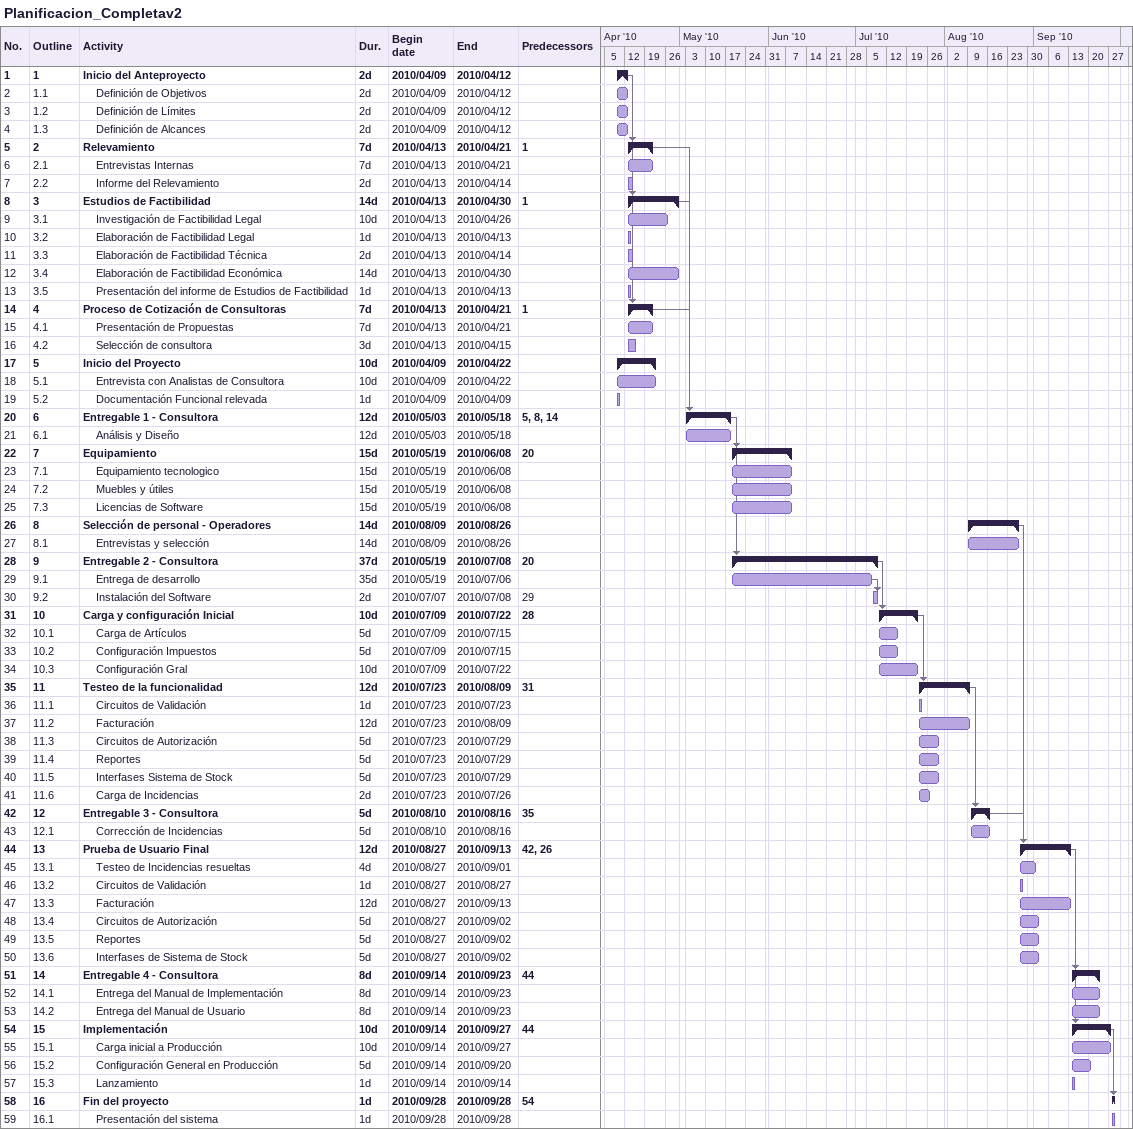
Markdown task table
Planificacion_Completav2

| ID | WBS | Task | Duration | Start | Finish | Predecessors |
|---|---|---|---|---|---|---|
| 1 | 1 | **Inicio del Anteproyecto** | 2d | 2010-04-09 | 2010-04-12 |  |
| 2 | 1.1 | Definición de Objetivos | 2d | 2010-04-09 | 2010-04-12 |  |
| 3 | 1.2 | Definición de Límites | 2d | 2010-04-09 | 2010-04-12 |  |
| 4 | 1.3 | Definición de Alcances | 2d | 2010-04-09 | 2010-04-12 |  |
| 5 | 2 | **Relevamiento** | 7d | 2010-04-13 | 2010-04-21 | 1 |
| 6 | 2.1 | Entrevistas Internas | 7d | 2010-04-13 | 2010-04-21 |  |
| 7 | 2.2 | Informe del Relevamiento | 2d | 2010-04-13 | 2010-04-14 |  |
| 8 | 3 | **Estudios de Factibilidad** | 14d | 2010-04-13 | 2010-04-30 | 1 |
| 9 | 3.1 | Investigación de Factibilidad Legal | 10d | 2010-04-13 | 2010-04-26 |  |
| 10 | 3.2 | Elaboración de Factibilidad Legal | 1d | 2010-04-13 | 2010-04-13 |  |
| 11 | 3.3 | Elaboración de Factibilidad Técnica | 2d | 2010-04-13 | 2010-04-14 |  |
| 12 | 3.4 | Elaboración de Factibilidad Económica | 14d | 2010-04-13 | 2010-04-30 |  |
| 13 | 3.5 | Presentación del informe de Estudios de Factibilidad | 1d | 2010-04-13 | 2010-04-13 |  |
| 14 | 4 | **Proceso de Cotización de Consultoras** | 7d | 2010-04-13 | 2010-04-21 | 1 |
| 15 | 4.1 | Presentación de Propuestas | 7d | 2010-04-13 | 2010-04-21 |  |
| 16 | 4.2 | Selección de consultora | 3d | 2010-04-13 | 2010-04-15 |  |
| 17 | 5 | **Inicio del Proyecto** | 10d | 2010-04-09 | 2010-04-22 |  |
| 18 | 5.1 | Entrevista con Analistas de Consultora | 10d | 2010-04-09 | 2010-04-22 |  |
| 19 | 5.2 | Documentación Funcional relevada | 1d | 2010-04-09 | 2010-04-09 |  |
| 20 | 6 | **Entregable 1 - Consultora** | 12d | 2010-05-03 | 2010-05-18 | 5, 8, 14 |
| 21 | 6.1 | Análisis y Diseño | 12d | 2010-05-03 | 2010-05-18 |  |
| 22 | 7 | **Equipamiento** | 15d | 2010-05-19 | 2010-06-08 | 20 |
| 23 | 7.1 | Equipamiento tecnologico | 15d | 2010-05-19 | 2010-06-08 |  |
| 24 | 7.2 | Muebles y útiles | 15d | 2010-05-19 | 2010-06-08 |  |
| 25 | 7.3 | Licencias de Software | 15d | 2010-05-19 | 2010-06-08 |  |
| 26 | 8 | **Selección de personal - Operadores** | 14d | 2010-08-09 | 2010-08-26 |  |
| 27 | 8.1 | Entrevistas y selección | 14d | 2010-08-09 | 2010-08-26 |  |
| 28 | 9 | **Entregable 2 - Consultora** | 37d | 2010-05-19 | 2010-07-08 | 20 |
| 29 | 9.1 | Entrega de desarrollo | 35d | 2010-05-19 | 2010-07-06 |  |
| 30 | 9.2 | Instalación del Software | 2d | 2010-07-07 | 2010-07-08 | 29 |
| 31 | 10 | **Carga y configuración Inicial** | 10d | 2010-07-09 | 2010-07-22 | 28 |
| 32 | 10.1 | Carga de Artículos | 5d | 2010-07-09 | 2010-07-15 |  |
| 33 | 10.2 | Configuración Impuestos | 5d | 2010-07-09 | 2010-07-15 |  |
| 34 | 10.3 | Configuración Gral | 10d | 2010-07-09 | 2010-07-22 |  |
| 35 | 11 | **Testeo de la funcionalidad** | 12d | 2010-07-23 | 2010-08-09 | 31 |
| 36 | 11.1 | Circuitos de Validación | 1d | 2010-07-23 | 2010-07-23 |  |
| 37 | 11.2 | Facturación | 12d | 2010-07-23 | 2010-08-09 |  |
| 38 | 11.3 | Circuitos de Autorización | 5d | 2010-07-23 | 2010-07-29 |  |
| 39 | 11.4 | Reportes | 5d | 2010-07-23 | 2010-07-29 |  |
| 40 | 11.5 | Interfases Sistema de Stock | 5d | 2010-07-23 | 2010-07-29 |  |
| 41 | 11.6 | Carga de Incidencias | 2d | 2010-07-23 | 2010-07-26 |  |
| 42 | 12 | **Entregable 3 - Consultora** | 5d | 2010-08-10 | 2010-08-16 | 35 |
| 43 | 12.1 | Corrección de Incidencias | 5d | 2010-08-10 | 2010-08-16 |  |
| 44 | 13 | **Prueba de Usuario Final** | 12d | 2010-08-27 | 2010-09-13 | 42, 26 |
| 45 | 13.1 | Testeo de Incidencias resueltas | 4d | 2010-08-27 | 2010-09-01 |  |
| 46 | 13.2 | Circuitos de Validación | 1d | 2010-08-27 | 2010-08-27 |  |
| 47 | 13.3 | Facturación | 12d | 2010-08-27 | 2010-09-13 |  |
| 48 | 13.4 | Circuitos de Autorización | 5d | 2010-08-27 | 2010-09-02 |  |
| 49 | 13.5 | Reportes | 5d | 2010-08-27 | 2010-09-02 |  |
| 50 | 13.6 | Interfases de Sistema de Stock | 5d | 2010-08-27 | 2010-09-02 |  |
| 51 | 14 | **Entregable 4 - Consultora** | 8d | 2010-09-14 | 2010-09-23 | 44 |
| 52 | 14.1 | Entrega del Manual de Implementación | 8d | 2010-09-14 | 2010-09-23 |  |
| 53 | 14.2 | Entrega del Manual de Usuario | 8d | 2010-09-14 | 2010-09-23 |  |
| 54 | 15 | **Implementación** | 10d | 2010-09-14 | 2010-09-27 | 44 |
| 55 | 15.1 | Carga inicial a Producción | 10d | 2010-09-14 | 2010-09-27 |  |
| 56 | 15.2 | Configuración General en Producción | 5d | 2010-09-14 | 2010-09-20 |  |
| 57 | 15.3 | Lanzamiento | 1d | 2010-09-14 | 2010-09-14 |  |
| 58 | 16 | **Fin del proyecto** | 1d | 2010-09-28 | 2010-09-28 | 54 |
| 59 | 16.1 | Presentación del sistema | 1d | 2010-09-28 | 2010-09-28 |  |
